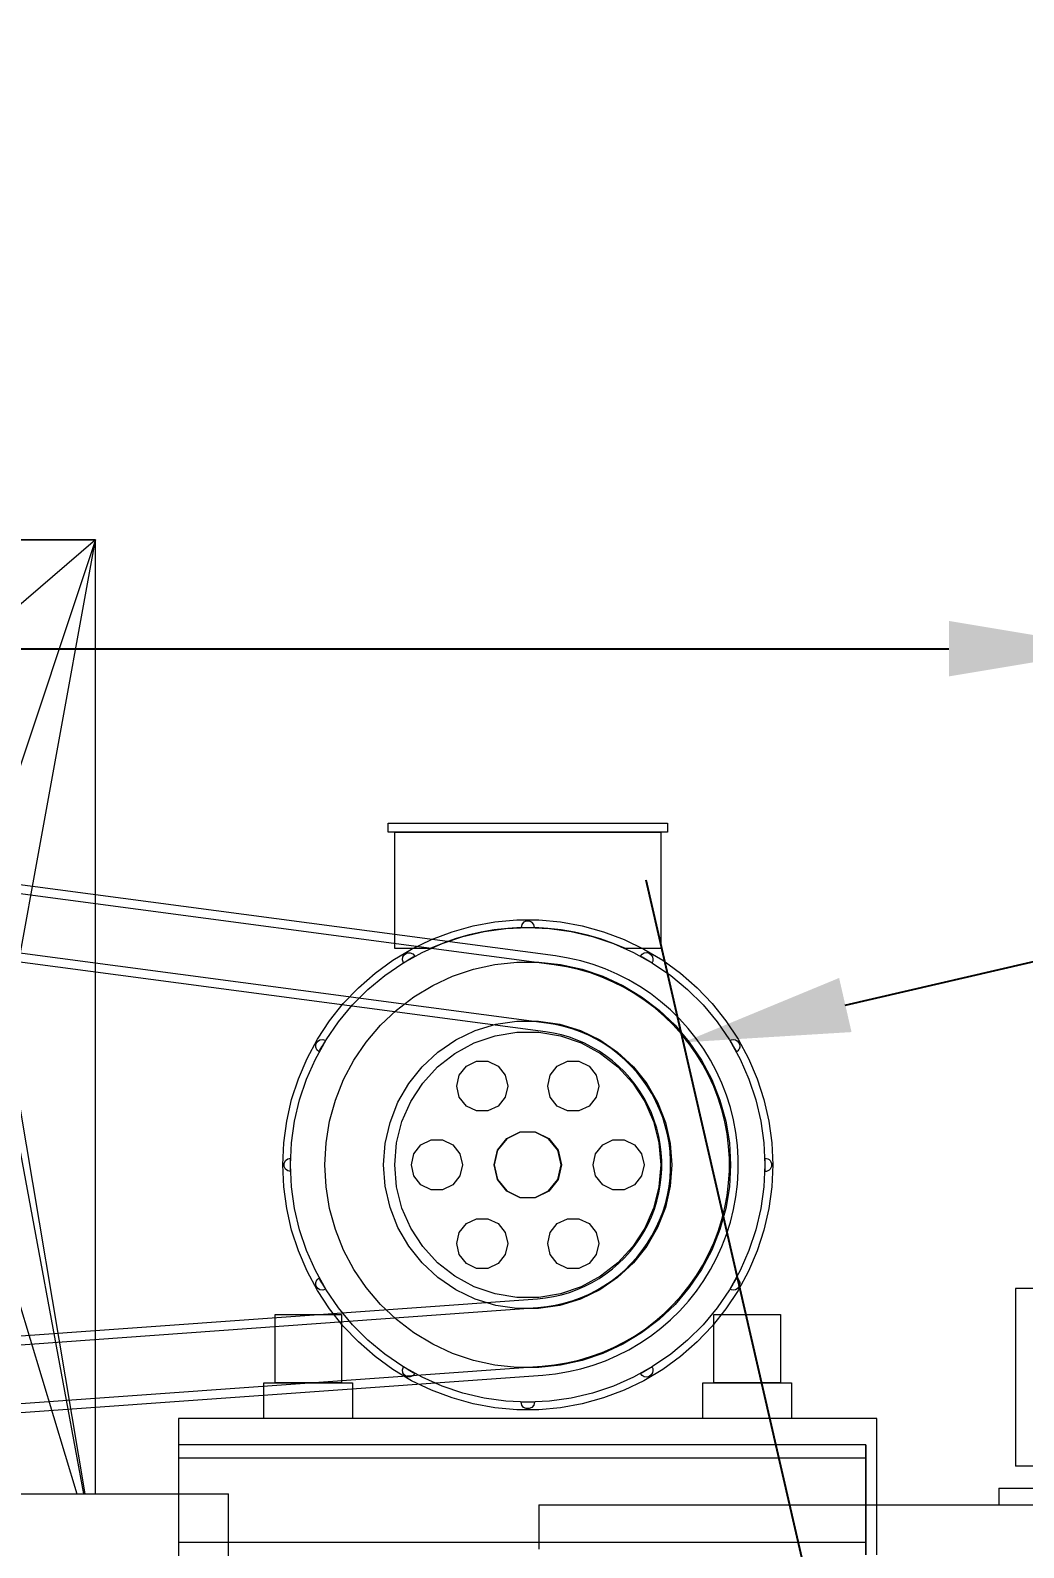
# Model space of a CAD drawing. Header units: millimetres. Extents: x -1970 to 59977, y -65068 to 6837.
# Drawn here: x 26649 to 27546, y 1271 to 2640 of the extents above; entities that cross this region are included whole.
import ezdxf

# ---------------------------------------------------------------- set-up
doc = ezdxf.new("R2010")
doc.units = ezdxf.units.MM
for name, color, linetype, lineweight in [('COTAS_P', 1, 'Continuous', 0), ('lateral_briquetadora', 7, 'Continuous', 0), ('lateral_C05', 7, 'Continuous', 0)]:
    doc.layers.add(name, color=color, linetype=linetype, lineweight=lineweight)
doc.dimstyles.new('R19_100', dxfattribs={"dimtxt": 250, "dimasz": 150, "dimexe": 150, "dimexo": 80, "dimgap": 100, "dimtad": 1, "dimtih": 1, "dimtoh": 1, "dimdsep": 46, "dimcen": 0.09, "dimadec": 0, "dimazin": 0, "dimtfac": 1, "dimtdec": 4, "dimtofl": 0, "dimtmove": 0, "dimatfit": 3, "dimfxl": 1, "dimtolj": 1, "dimtzin": 0, "dimarcsym": 0})

# ---------------------------------------------------------------- blocks, each defined once
blk = doc.blocks.new('*D6')
at = {"layer": 'COTAS_P', "color": 0, "lineweight": -2, "transparency": 16777216}
for p, q in [((25128.2, 1262), (25128.2, 2232)), ((27628.2, 1262), (27628.2, 2232)), ((25278.2, 2082), (27478.2, 2082))]:
    blk.add_line(p, q, dxfattribs=at)
at = {"layer": 'COTAS_P', "color": 0, "transparency": 16777216}
for points in [[(25278.2, 2107), (25278.2, 2057), (25128.2, 2082)], [(27478.2, 2107), (27478.2, 2057), (27628.2, 2082)]]:
    blk.add_solid(points, dxfattribs=at)
at = {"layer": 'Defpoints', "color": 0, "transparency": 16777216}
for p in [(27628.2, 2082), (25128.2, 1182), (27628.2, 1182)]:
    blk.add_point(p, dxfattribs=at)
blk = doc.blocks.new('*D9')
at = {"layer": 'COTAS_P', "color": 0, "lineweight": -2, "transparency": 16777216}
for p, q in [((38921.3, 3578), (38703.4, 4523.2)), ((27384.7, 1760.7), (38591, 4343.3)), ((27422.7, 928), (27204.9, 1873.2))]:
    blk.add_line(p, q, dxfattribs=at)
at = {"layer": 'COTAS_P', "color": 0, "transparency": 16777216}
for points in [[(38585.4, 4367.7), (38596.6, 4319), (38737.1, 4377)], [(27379.1, 1785.1), (27390.3, 1736.3), (27238.5, 1727)]]:
    blk.add_solid(points, dxfattribs=at)
at = {"layer": 'Defpoints', "color": 0, "transparency": 16777216}
for p in [(38737.1, 4377), (38939.3, 3500), (27440.7, 850)]:
    blk.add_point(p, dxfattribs=at)

msp = doc.modelspace()

# ---------------------------------------------------------------- linework, layer by layer
at = {"layer": 'lateral_briquetadora'}
for p, q in [((26708.187, 2180), (26228.187, 2180)), ((26708.187, 2180), (26428.187, 1940)), ((26523.895, 2180), (26708.187, 2180)), ((26526.03, 2180), (26708.187, 2180)), ((26528.187, 2180), (26708.187, 2180)), ((26530.343, 2180), (26708.187, 2180)), ((26532.479, 2180), (26708.187, 2180)), ((26534.573, 2180), (26708.187, 2180)), ((26536.606, 2180), (26708.187, 2180)), ((26538.557, 2180), (26708.187, 2180)), ((26540.409, 2180), (26708.187, 2180)), ((26542.143, 2180), (26708.187, 2180)), ((26708.187, 2180), (26543.743, 2180)), ((26708.187, 2180), (26545.193, 2180)), ((26708.187, 2180), (26546.479, 2180)), ((26708.187, 2180), (26547.589, 2180)), ((26708.187, 2180), (26548.512, 2180)), ((26708.187, 2180), (26549.239, 2180)), ((26708.187, 2180), (26549.764, 2180)), ((26708.187, 2180), (26550.081, 2180)), ((26550.187, 2180), (26708.187, 2180)), ((26708.187, 2180), (26628.187, 1940)), ((26628.187, 1740), (26708.187, 2180)), ((26708.187, 1320), (26708.187, 2180)), ((27122.138, 1797.017), (25375.827, 2028.852)), ((27123.191, 1804.947), (25376.879, 2036.782)), ((27115.163, 1744.478), (25368.852, 1976.313)), ((27114.11, 1736.548), (25367.799, 1968.382)), ((26972.187, 1916.6), (26972.187, 1924.6)), ((26972.187, 1924.6), (27224.187, 1924.6)), ((27224.187, 1916.6), (26972.187, 1916.6)), ((26978.187, 1811.6), (26978.187, 1916.6)), ((26978.187, 1916.6), (27218.187, 1916.6)), ((27218.187, 1916.6), (27218.187, 1811.6)), ((27224.187, 1924.6), (27224.187, 1916.6)), ((27049.009, 1832.059), (27068.521, 1835.6)), ((27068.521, 1835.6), (27088.271, 1837.377)), ((27088.271, 1837.377), (27108.102, 1837.377)), ((27094.446, 1835.291), (27092.781, 1833.203)), ((27096.851, 1836.45), (27094.446, 1835.291)), ((27099.522, 1836.45), (27096.851, 1836.45)), ((27101.928, 1835.291), (27099.522, 1836.45)), ((27103.592, 1833.203), (27101.928, 1835.291)), ((27108.102, 1837.377), (27127.852, 1835.6)), ((27127.852, 1835.6), (27147.364, 1832.059)), ((26993.462, 1811.212), (27011.328, 1819.816)), ((27011.328, 1819.816), (27029.894, 1826.783)), ((27020.881, 1816.149), (27039.623, 1822.431)), ((27032.644, 1820.316), (27021.215, 1816.278)), ((27029.894, 1826.783), (27049.009, 1832.059)), ((27044.283, 1823.7), (27032.644, 1820.316)), ((27039.623, 1822.431), (27058.864, 1826.956)), ((27056.095, 1826.42), (27044.283, 1823.7)), ((27068.042, 1828.466), (27056.095, 1826.42)), ((27058.864, 1826.956), (27078.441, 1829.687)), ((27080.085, 1829.833), (27068.042, 1828.466)), ((27078.441, 1829.687), (27098.187, 1830.6)), ((27092.187, 1830.516), (27080.085, 1829.833)), ((27092.781, 1833.203), (27092.187, 1830.6)), ((27092.187, 1830.588), (27092.187, 1830.6)), ((27092.187, 1830.576), (27092.187, 1830.588)), ((27092.187, 1830.564), (27092.187, 1830.576)), ((27092.187, 1830.552), (27092.187, 1830.564)), ((27092.187, 1830.516), (27093.901, 1830.557)), ((27092.187, 1830.54), (27092.187, 1830.552)), ((27092.187, 1830.528), (27092.187, 1830.54)), ((27092.187, 1830.516), (27092.187, 1830.528)), ((27093.901, 1830.557), (27095.615, 1830.585)), ((27095.615, 1830.585), (27097.329, 1830.598)), ((27097.329, 1830.598), (27099.044, 1830.598)), ((27098.187, 1830.6), (27117.932, 1829.687)), ((27099.044, 1830.598), (27100.758, 1830.585)), ((27100.758, 1830.585), (27102.472, 1830.557)), ((27102.472, 1830.557), (27104.186, 1830.516)), ((27104.187, 1830.6), (27103.592, 1833.203)), ((27104.186, 1830.564), (27104.187, 1830.576)), ((27104.186, 1830.552), (27104.186, 1830.564)), ((27104.186, 1830.54), (27104.186, 1830.552)), ((27104.186, 1830.528), (27104.186, 1830.54)), ((27104.186, 1830.516), (27104.186, 1830.528)), ((27116.288, 1829.833), (27104.186, 1830.516)), ((27104.187, 1830.588), (27104.187, 1830.6)), ((27104.187, 1830.576), (27104.187, 1830.588)), ((27128.331, 1828.466), (27116.288, 1829.833)), ((27117.932, 1829.687), (27137.509, 1826.956)), ((27140.278, 1826.42), (27128.331, 1828.466)), ((27137.509, 1826.956), (27156.75, 1822.431)), ((27152.09, 1823.7), (27140.278, 1826.42)), ((27147.364, 1832.059), (27166.479, 1826.783)), ((27163.729, 1820.316), (27152.09, 1823.7)), ((27156.75, 1822.431), (27175.492, 1816.149)), ((27175.158, 1816.278), (27163.729, 1820.316)), ((27166.479, 1826.783), (27185.045, 1819.816)), ((27185.045, 1819.816), (27202.912, 1811.212)), ((26976.438, 1801.041), (26993.462, 1811.212)), ((27010.033, 1811.6), (26978.187, 1811.6)), ((26985.53, 1798.546), (27002.799, 1808.165)), ((26985.588, 1804.088), (26987.097, 1806.32)), ((26987.097, 1806.32), (26989.43, 1807.666)), ((26989.43, 1807.666), (26992.116, 1807.857)), ((26992.116, 1807.857), (26994.616, 1806.853)), ((26994.616, 1806.853), (26996.424, 1804.856)), ((27002.799, 1808.165), (27020.881, 1816.149)), ((27021.215, 1816.278), (27010.033, 1811.6)), ((27186.34, 1811.6), (27175.158, 1816.278)), ((27175.492, 1816.149), (27193.575, 1808.165)), ((27218.187, 1811.6), (27186.34, 1811.6)), ((27193.575, 1808.165), (27210.843, 1798.546)), ((27199.949, 1804.856), (27201.39, 1806.575)), ((27201.39, 1806.575), (27203.361, 1807.645)), ((27202.912, 1811.212), (27219.935, 1801.041)), ((27203.361, 1807.645), (27205.587, 1807.916)), ((27205.587, 1807.916), (27207.757, 1807.351)), ((27207.757, 1807.351), (27209.569, 1806.028)), ((27209.569, 1806.028), (27210.767, 1804.133)), ((26960.395, 1789.385), (26976.438, 1801.041)), ((26969.223, 1787.376), (26985.53, 1798.546)), ((26985.208, 1801.421), (26985.588, 1804.088)), ((26986.033, 1798.857), (26985.208, 1801.421)), ((26986.033, 1798.857), (26987.497, 1799.749)), ((26987.497, 1799.749), (26988.967, 1800.63)), ((26988.967, 1800.63), (26990.445, 1801.499)), ((26990.445, 1801.499), (26991.93, 1802.357)), ((26991.93, 1802.357), (26993.421, 1803.202)), ((26993.421, 1803.202), (26994.919, 1804.035)), ((26994.919, 1804.035), (26996.424, 1804.856)), ((27030.451, 1786.603), (27049.229, 1792.93)), ((27049.229, 1792.93), (27068.58, 1797.189)), ((27068.58, 1797.189), (27088.279, 1799.332)), ((27088.279, 1799.332), (27108.094, 1799.332)), ((27108.094, 1799.332), (27127.793, 1797.189)), ((27133.129, 1795.214), (27122.138, 1797.017)), ((27134.665, 1803.065), (27123.191, 1804.947)), ((27127.793, 1797.189), (27147.144, 1792.93)), ((27143.989, 1792.742), (27133.129, 1795.214)), ((27146.003, 1800.485), (27134.665, 1803.065)), ((27154.678, 1789.611), (27143.989, 1792.742)), ((27157.161, 1797.216), (27146.003, 1800.485)), ((27147.144, 1792.93), (27165.922, 1786.603)), ((27168.099, 1793.27), (27157.161, 1797.216)), ((27178.775, 1788.663), (27168.099, 1793.27)), ((27199.949, 1804.856), (27201.454, 1804.035)), ((27201.454, 1804.035), (27202.952, 1803.202)), ((27202.952, 1803.202), (27204.443, 1802.357)), ((27204.443, 1802.357), (27205.928, 1801.499)), ((27205.928, 1801.499), (27207.406, 1800.63)), ((27207.406, 1800.63), (27208.877, 1799.749)), ((27208.877, 1799.749), (27210.34, 1798.857)), ((27210.561, 1799.261), (27210.34, 1798.857)), ((27210.75, 1799.682), (27210.561, 1799.261)), ((27210.906, 1800.115), (27210.75, 1799.682)), ((27210.767, 1804.133), (27211.187, 1801.929)), ((27210.843, 1798.546), (27227.15, 1787.376)), ((27211.028, 1800.559), (27210.906, 1800.115)), ((27211.116, 1801.011), (27211.028, 1800.559)), ((27211.169, 1801.469), (27211.116, 1801.011)), ((27211.187, 1801.929), (27211.169, 1801.469)), ((27219.935, 1801.041), (27235.978, 1789.385)), ((26945.462, 1776.338), (26960.395, 1789.385)), ((26954.016, 1774.748), (26969.223, 1787.376)), ((27012.468, 1778.283), (27030.451, 1786.603)), ((27165.155, 1785.831), (27154.678, 1789.611)), ((27175.381, 1781.418), (27165.155, 1785.831)), ((27165.922, 1786.603), (27183.905, 1778.283)), ((27185.319, 1776.387), (27175.381, 1781.418)), ((27189.149, 1783.411), (27178.775, 1788.663)), ((27199.182, 1777.535), (27189.149, 1783.411)), ((27227.15, 1787.376), (27242.357, 1774.748)), ((27235.978, 1789.385), (27250.911, 1776.338)), ((26931.758, 1762.004), (26945.462, 1776.338)), ((26940.039, 1760.771), (26954.016, 1774.748)), ((26979.715, 1756.076), (26995.489, 1768.067)), ((26995.489, 1768.067), (27012.468, 1778.283)), ((27183.905, 1778.283), (27200.884, 1768.067)), ((27194.93, 1770.758), (27185.319, 1776.387)), ((27204.178, 1764.552), (27194.93, 1770.758)), ((27208.837, 1771.055), (27199.182, 1777.535)), ((27200.884, 1768.067), (27216.658, 1756.076)), ((27218.078, 1763.998), (27208.837, 1771.055)), ((27242.357, 1774.748), (27256.334, 1760.771)), ((27250.911, 1776.338), (27264.615, 1762.004)), ((26919.394, 1746.501), (26931.758, 1762.004)), ((26927.411, 1745.564), (26940.039, 1760.771)), ((26965.329, 1742.449), (26979.715, 1756.076)), ((27213.03, 1757.792), (27204.178, 1764.552)), ((27221.451, 1750.502), (27213.03, 1757.792)), ((27216.658, 1756.076), (27231.044, 1742.449)), ((27226.869, 1756.388), (27218.078, 1763.998)), ((27235.179, 1748.255), (27226.869, 1756.388)), ((27256.334, 1760.771), (27268.962, 1745.564)), ((27264.615, 1762.004), (27276.979, 1746.501)), ((26698.775, 1320), (26628.187, 1740)), ((26908.469, 1729.951), (26919.394, 1746.501)), ((26916.24, 1729.256), (26927.411, 1745.564)), ((26952.502, 1727.347), (26965.329, 1742.449)), ((27033.187, 1729.183), (27050.692, 1737.614)), ((27050.692, 1737.614), (27069.259, 1743.341)), ((27069.259, 1743.341), (27088.472, 1746.236)), ((27088.472, 1746.236), (27107.901, 1746.236)), ((27107.901, 1746.236), (27127.114, 1743.341)), ((27122.954, 1743.2), (27115.163, 1744.478)), ((27130.651, 1741.448), (27122.954, 1743.2)), ((27127.114, 1743.341), (27145.681, 1737.614)), ((27138.227, 1739.228), (27130.651, 1741.448)), ((27145.653, 1736.55), (27138.227, 1739.228)), ((27145.681, 1737.614), (27163.187, 1729.183)), ((27229.411, 1742.712), (27221.451, 1750.502)), ((27236.879, 1734.449), (27229.411, 1742.712)), ((27231.044, 1742.449), (27243.872, 1727.347)), ((27242.976, 1739.629), (27235.179, 1748.255)), ((27250.23, 1730.542), (27242.976, 1739.629)), ((27268.962, 1745.564), (27280.133, 1729.256)), ((27276.979, 1746.501), (27287.904, 1729.951)), ((26899.072, 1712.488), (26908.469, 1729.951)), ((26906.622, 1711.988), (26916.24, 1729.256)), ((26906.93, 1722.67), (26907.12, 1725.357)), ((26907.12, 1725.357), (26908.467, 1727.69)), ((26908.467, 1727.69), (26910.699, 1729.198)), ((26910.699, 1729.198), (26913.365, 1729.578)), ((26912.43, 1722.857), (26913.287, 1724.341)), ((26913.287, 1724.341), (26914.156, 1725.819)), ((26913.365, 1729.578), (26915.93, 1728.754)), ((26914.156, 1725.819), (26915.037, 1727.29)), ((26915.037, 1727.29), (26915.93, 1728.754)), ((26941.382, 1710.946), (26952.502, 1727.347)), ((27017.133, 1718.238), (27033.187, 1729.183)), ((27032.553, 1717.06), (27049.983, 1726.493)), ((27049.983, 1726.493), (27068.728, 1732.928)), ((27068.728, 1732.928), (27088.277, 1736.19)), ((27088.277, 1736.19), (27108.096, 1736.19)), ((27108.096, 1736.19), (27127.645, 1732.928)), ((27121.418, 1735.349), (27114.11, 1736.548)), ((27128.638, 1733.706), (27121.418, 1735.349)), ((27127.645, 1732.928), (27146.39, 1726.493)), ((27135.744, 1731.624), (27128.638, 1733.706)), ((27142.71, 1729.111), (27135.744, 1731.624)), ((27149.508, 1726.177), (27142.71, 1729.111)), ((27152.902, 1733.421), (27145.653, 1736.55)), ((27146.39, 1726.493), (27163.82, 1717.06)), ((27156.115, 1722.832), (27149.508, 1726.177)), ((27159.945, 1729.856), (27152.902, 1733.421)), ((27166.757, 1725.866), (27159.945, 1729.856)), ((27163.187, 1729.183), (27179.24, 1718.238)), ((27173.312, 1721.467), (27166.757, 1725.866)), ((27243.828, 1725.744), (27236.879, 1734.449)), ((27250.232, 1716.631), (27243.828, 1725.744)), ((27243.872, 1727.347), (27254.991, 1710.946)), ((27256.915, 1721.028), (27250.23, 1730.542)), ((27280.133, 1729.256), (27289.752, 1711.988)), ((27280.443, 1728.754), (27282.111, 1729.433)), ((27280.443, 1728.754), (27281.336, 1727.29)), ((27281.336, 1727.29), (27282.217, 1725.819)), ((27282.111, 1729.433), (27283.904, 1729.587)), ((27282.217, 1725.819), (27283.086, 1724.341)), ((27283.086, 1724.341), (27283.943, 1722.857)), ((27283.904, 1729.587), (27285.663, 1729.203)), ((27285.663, 1729.203), (27287.229, 1728.313)), ((27287.229, 1728.313), (27288.46, 1727)), ((27287.904, 1729.951), (27297.301, 1712.488)), ((27288.46, 1727), (27289.246, 1725.38)), ((27289.246, 1725.38), (27289.516, 1723.6)), ((26891.279, 1694.254), (26899.072, 1712.488)), ((26898.638, 1693.906), (26906.622, 1711.988)), ((26907.934, 1720.171), (26906.93, 1722.67)), ((26909.93, 1718.362), (26907.934, 1720.171)), ((26909.93, 1718.362), (26910.752, 1719.867)), ((26910.752, 1719.867), (26911.585, 1721.365)), ((26911.585, 1721.365), (26912.43, 1722.857)), ((26932.1, 1693.44), (26941.382, 1710.946)), ((27002.89, 1705.022), (27017.133, 1718.238)), ((27016.913, 1704.887), (27032.553, 1717.06)), ((27162.505, 1719.09), (27156.115, 1722.832)), ((27168.653, 1714.964), (27162.505, 1719.09)), ((27163.82, 1717.06), (27179.46, 1704.887)), ((27174.538, 1710.469), (27168.653, 1714.964)), ((27179.586, 1716.675), (27173.312, 1721.467)), ((27180.137, 1705.623), (27174.538, 1710.469)), ((27179.24, 1718.238), (27193.483, 1705.022)), ((27185.555, 1711.509), (27179.586, 1716.675)), ((27191.197, 1705.987), (27185.555, 1711.509)), ((27256.066, 1707.143), (27250.232, 1716.631)), ((27254.991, 1710.946), (27264.273, 1693.44)), ((27263.006, 1711.123), (27256.915, 1721.028)), ((27268.479, 1700.864), (27263.006, 1711.123)), ((27283.943, 1722.857), (27284.788, 1721.365)), ((27284.788, 1721.365), (27285.622, 1719.867)), ((27285.622, 1719.867), (27286.443, 1718.362)), ((27287.2, 1718.864), (27286.443, 1718.362)), ((27287.873, 1719.475), (27287.2, 1718.864)), ((27288.446, 1720.18), (27287.873, 1719.475)), ((27288.906, 1720.964), (27288.446, 1720.18)), ((27289.242, 1721.809), (27288.906, 1720.964)), ((27289.447, 1722.694), (27289.242, 1721.809)), ((27289.516, 1723.6), (27289.447, 1722.694)), ((27289.752, 1711.988), (27297.736, 1693.906)), ((27297.301, 1712.488), (27305.094, 1694.254)), ((26990.776, 1689.832), (27002.89, 1705.022)), ((27003.49, 1690.306), (27016.913, 1704.887)), ((27034.187, 1687.614), (27036.464, 1697.593)), ((27036.464, 1697.593), (27042.846, 1705.596)), ((27042.846, 1705.596), (27052.069, 1710.037)), ((27052.069, 1710.037), (27062.305, 1710.037)), ((27062.305, 1710.037), (27071.527, 1705.596)), ((27071.527, 1705.596), (27077.909, 1697.593)), ((27077.909, 1697.593), (27080.187, 1687.614)), ((27116.187, 1687.614), (27118.464, 1697.593)), ((27118.464, 1697.593), (27124.846, 1705.596)), ((27124.846, 1705.596), (27134.069, 1710.037)), ((27134.069, 1710.037), (27144.305, 1710.037)), ((27144.305, 1710.037), (27153.527, 1705.596)), ((27153.527, 1705.596), (27159.909, 1697.593)), ((27159.909, 1697.593), (27162.187, 1687.614)), ((27179.46, 1704.887), (27192.883, 1690.306)), ((27185.429, 1700.443), (27180.137, 1705.623)), ((27190.394, 1694.95), (27185.429, 1700.443)), ((27196.491, 1700.13), (27191.197, 1705.987)), ((27193.483, 1705.022), (27205.598, 1689.832)), ((27201.416, 1693.96), (27196.491, 1700.13)), ((27261.309, 1697.316), (27256.066, 1707.143)), ((27265.941, 1687.187), (27261.309, 1697.316)), ((27273.314, 1690.29), (27268.479, 1700.864)), ((26697.792, 1320), (26628.187, 1695)), ((26885.151, 1675.394), (26891.279, 1694.254)), ((26892.356, 1675.164), (26898.638, 1693.906)), ((26924.766, 1675.032), (26932.1, 1693.44)), ((26981.061, 1673.005), (26990.776, 1689.832)), ((26992.65, 1673.714), (27003.49, 1690.306)), ((27036.464, 1677.635), (27034.187, 1687.614)), ((27080.187, 1687.614), (27077.909, 1677.635)), ((27118.464, 1677.635), (27116.187, 1687.614)), ((27162.187, 1687.614), (27159.909, 1677.635)), ((27195.014, 1689.163), (27190.394, 1694.95)), ((27192.883, 1690.306), (27203.723, 1673.714)), ((27199.272, 1683.104), (27195.014, 1689.163)), ((27203.15, 1676.796), (27199.272, 1683.104)), ((27205.955, 1687.501), (27201.416, 1693.96)), ((27205.598, 1689.832), (27215.313, 1673.005)), ((27210.09, 1680.776), (27205.955, 1687.501)), ((27264.273, 1693.44), (27271.607, 1675.032)), ((27269.944, 1676.794), (27265.941, 1687.187)), ((27277.494, 1679.44), (27273.314, 1690.29)), ((27297.736, 1693.906), (27304.017, 1675.164)), ((27305.094, 1694.254), (27311.222, 1675.394)), ((26880.738, 1656.061), (26885.151, 1675.394)), ((26887.83, 1655.922), (26892.356, 1675.164)), ((26919.465, 1655.94), (26924.766, 1675.032)), ((26973.962, 1654.918), (26981.061, 1673.005)), ((26984.689, 1655.564), (26992.65, 1673.714)), ((27042.846, 1669.632), (27036.464, 1677.635)), ((27052.069, 1665.191), (27042.846, 1669.632)), ((27071.527, 1669.632), (27062.305, 1665.191)), ((27077.909, 1677.635), (27071.527, 1669.632)), ((27124.846, 1669.632), (27118.464, 1677.635)), ((27134.069, 1665.191), (27124.846, 1669.632)), ((27153.527, 1669.632), (27144.305, 1665.191)), ((27159.909, 1677.635), (27153.527, 1669.632)), ((27206.636, 1670.263), (27203.15, 1676.796)), ((27203.723, 1673.714), (27211.685, 1655.564)), ((27209.715, 1663.529), (27206.636, 1670.263)), ((27213.806, 1673.811), (27210.09, 1680.776)), ((27217.089, 1666.632), (27213.806, 1673.811)), ((27215.313, 1673.005), (27222.411, 1654.918)), ((27273.305, 1666.175), (27269.944, 1676.794)), ((27271.607, 1675.032), (27276.908, 1655.94)), ((27281.002, 1668.354), (27277.494, 1679.44)), ((27304.017, 1675.164), (27308.543, 1655.922)), ((27311.222, 1675.394), (27315.635, 1656.061)), ((26878.076, 1636.41), (26880.738, 1656.061)), ((26885.099, 1636.345), (26887.83, 1655.922)), ((26916.259, 1636.386), (26919.465, 1655.94)), ((26979.823, 1636.351), (26984.689, 1655.564)), ((27062.305, 1665.191), (27052.069, 1665.191)), ((27144.305, 1665.191), (27134.069, 1665.191)), ((27212.377, 1656.619), (27209.715, 1663.529)), ((27211.685, 1655.564), (27216.55, 1636.351)), ((27214.611, 1649.559), (27212.377, 1656.619)), ((27219.927, 1659.265), (27217.089, 1666.632)), ((27222.309, 1651.738), (27219.927, 1659.265)), ((27276.009, 1655.37), (27273.305, 1666.175)), ((27276.908, 1655.94), (27280.114, 1636.386)), ((27283.826, 1657.074), (27281.002, 1668.354)), ((27285.954, 1645.643), (27283.826, 1657.074)), ((27308.543, 1655.922), (27311.274, 1636.345)), ((27315.635, 1656.061), (27318.297, 1636.41)), ((26969.639, 1635.975), (26973.962, 1654.918)), ((27079.232, 1640.368), (27091.422, 1646.238)), ((27091.475, 1646.006), (27079.381, 1640.182)), ((27091.422, 1646.238), (27104.951, 1646.238)), ((27104.898, 1646.006), (27091.475, 1646.006)), ((27116.993, 1640.182), (27104.898, 1646.006)), ((27104.951, 1646.238), (27117.141, 1640.368)), ((27216.409, 1642.376), (27214.611, 1649.559)), ((27217.765, 1635.096), (27216.409, 1642.376)), ((27224.226, 1644.08), (27222.309, 1651.738)), ((27222.411, 1654.918), (27226.735, 1635.975)), ((27225.671, 1636.319), (27224.226, 1644.08)), ((27278.048, 1644.42), (27276.009, 1655.37)), ((27279.413, 1633.366), (27278.048, 1644.42)), ((27287.379, 1634.103), (27285.954, 1645.643)), ((26877.187, 1616.6), (26878.076, 1636.41)), ((26884.187, 1616.6), (26885.099, 1636.345)), ((26915.187, 1616.6), (26916.259, 1636.386)), ((26968.187, 1616.6), (26969.639, 1635.975)), ((26978.187, 1616.6), (26979.823, 1636.351)), ((26995.464, 1626.579), (27001.846, 1634.582)), ((27001.846, 1634.582), (27011.069, 1639.023)), ((27011.069, 1639.023), (27021.305, 1639.023)), ((27021.305, 1639.023), (27030.527, 1634.582)), ((27030.527, 1634.582), (27036.909, 1626.579)), ((27067.787, 1616.6), (27070.797, 1629.79)), ((27071.011, 1629.687), (27068.024, 1616.6)), ((27070.797, 1629.79), (27079.232, 1640.368)), ((27079.381, 1640.182), (27071.011, 1629.687)), ((27125.362, 1629.687), (27116.993, 1640.182)), ((27117.141, 1640.368), (27125.576, 1629.79)), ((27128.349, 1616.6), (27125.362, 1629.687)), ((27125.576, 1629.79), (27128.587, 1616.6)), ((27159.464, 1626.579), (27165.846, 1634.582)), ((27165.846, 1634.582), (27175.069, 1639.023)), ((27175.069, 1639.023), (27185.305, 1639.023)), ((27185.305, 1639.023), (27194.527, 1634.582)), ((27194.527, 1634.582), (27200.909, 1626.579)), ((27216.55, 1636.351), (27218.187, 1616.6)), ((27218.672, 1627.747), (27217.765, 1635.096)), ((27226.638, 1628.484), (27225.671, 1636.319)), ((27227.124, 1620.604), (27226.638, 1628.484)), ((27226.735, 1635.975), (27228.187, 1616.6)), ((27280.099, 1622.25), (27279.413, 1633.366)), ((27280.114, 1636.386), (27281.187, 1616.6)), ((27288.095, 1622.498), (27287.379, 1634.103)), ((27311.274, 1636.345), (27312.187, 1616.6)), ((27318.297, 1636.41), (27319.187, 1616.6)), ((26878.076, 1596.79), (26877.187, 1616.6)), ((26878.34, 1617.947), (26879.518, 1620.369)), ((26878.34, 1615.253), (26878.34, 1617.947)), ((26879.518, 1612.831), (26878.34, 1615.253)), ((26879.518, 1620.369), (26881.638, 1622.032)), ((26881.638, 1622.032), (26884.271, 1622.599)), ((26884.187, 1616.6), (26884.188, 1617.457)), ((26885.099, 1596.855), (26884.187, 1616.6)), ((26884.188, 1615.743), (26884.187, 1616.6)), ((26884.188, 1617.457), (26884.193, 1618.314)), ((26884.193, 1614.886), (26884.188, 1615.743)), ((26884.193, 1618.314), (26884.202, 1619.171)), ((26884.202, 1614.029), (26884.193, 1614.886)), ((26884.202, 1619.171), (26884.214, 1620.029)), ((26884.214, 1620.029), (26884.229, 1620.886)), ((26884.229, 1620.886), (26884.248, 1621.743)), ((26884.248, 1621.743), (26884.271, 1622.599)), ((26916.259, 1596.814), (26915.187, 1616.6)), ((26969.639, 1597.225), (26968.187, 1616.6)), ((26979.823, 1596.849), (26978.187, 1616.6)), ((26993.187, 1616.6), (26995.464, 1626.579)), ((26995.464, 1606.621), (26993.187, 1616.6)), ((27036.909, 1626.579), (27039.187, 1616.6)), ((27039.187, 1616.6), (27036.909, 1606.621)), ((27070.797, 1603.41), (27067.787, 1616.6)), ((27068.024, 1616.6), (27071.011, 1603.513)), ((27125.362, 1603.513), (27128.349, 1616.6)), ((27128.587, 1616.6), (27125.576, 1603.41)), ((27157.187, 1616.6), (27159.464, 1626.579)), ((27159.464, 1606.621), (27157.187, 1616.6)), ((27200.909, 1626.579), (27203.187, 1616.6)), ((27203.187, 1616.6), (27200.909, 1606.621)), ((27218.187, 1616.6), (27216.55, 1596.849)), ((27219.128, 1620.356), (27218.672, 1627.747)), ((27219.132, 1612.951), (27219.128, 1620.356)), ((27228.187, 1616.6), (27226.735, 1597.225)), ((27227.128, 1612.71), (27227.124, 1620.604)), ((27280.104, 1611.112), (27280.099, 1622.25)), ((27281.187, 1616.6), (27280.114, 1596.814)), ((27288.1, 1610.87), (27288.095, 1622.498)), ((27312.187, 1616.6), (27311.274, 1596.855)), ((27312.102, 1622.599), (27312.125, 1621.743)), ((27312.102, 1622.599), (27313.451, 1622.465)), ((27312.125, 1621.743), (27312.144, 1620.886)), ((27312.144, 1620.886), (27312.159, 1620.029)), ((27312.159, 1620.029), (27312.171, 1619.171)), ((27312.171, 1619.171), (27312.18, 1618.314)), ((27312.18, 1614.886), (27312.171, 1614.029)), ((27312.18, 1618.314), (27312.185, 1617.457)), ((27312.185, 1615.743), (27312.18, 1614.886)), ((27312.185, 1617.457), (27312.187, 1616.6)), ((27312.187, 1616.6), (27312.185, 1615.743)), ((27313.451, 1622.465), (27314.736, 1622.032)), ((27314.736, 1622.032), (27315.89, 1621.321)), ((27315.89, 1621.321), (27316.855, 1620.369)), ((27316.855, 1620.369), (27317.582, 1619.225)), ((27317.582, 1619.225), (27318.033, 1617.947)), ((27318.033, 1615.253), (27317.582, 1613.975)), ((27318.033, 1617.947), (27318.187, 1616.6)), ((27318.187, 1616.6), (27318.033, 1615.253)), ((27319.187, 1616.6), (27318.297, 1596.79)), ((26881.638, 1611.168), (26879.518, 1612.831)), ((26884.271, 1610.601), (26881.638, 1611.168)), ((26884.214, 1613.171), (26884.202, 1614.029)), ((26884.229, 1612.314), (26884.214, 1613.171)), ((26884.248, 1611.457), (26884.229, 1612.314)), ((26884.271, 1610.601), (26884.248, 1611.457)), ((27001.846, 1598.618), (26995.464, 1606.621)), ((27036.909, 1606.621), (27030.527, 1598.618)), ((27079.232, 1592.832), (27070.797, 1603.41)), ((27071.011, 1603.513), (27079.381, 1593.018)), ((27116.993, 1593.018), (27125.362, 1603.513)), ((27125.576, 1603.41), (27117.141, 1592.832)), ((27165.846, 1598.618), (27159.464, 1606.621)), ((27200.909, 1606.621), (27194.527, 1598.618)), ((27217.781, 1598.21), (27218.682, 1605.56)), ((27218.682, 1605.56), (27219.132, 1612.951)), ((27225.688, 1596.994), (27226.649, 1604.83)), ((27226.649, 1604.83), (27227.128, 1612.71)), ((27279.427, 1599.994), (27280.104, 1611.112)), ((27287.394, 1599.264), (27288.1, 1610.87)), ((27312.125, 1611.457), (27312.102, 1610.601)), ((27313.451, 1610.735), (27312.102, 1610.601)), ((27312.144, 1612.314), (27312.125, 1611.457)), ((27312.159, 1613.171), (27312.144, 1612.314)), ((27312.171, 1614.029), (27312.159, 1613.171)), ((27314.736, 1611.168), (27313.451, 1610.735)), ((27315.89, 1611.879), (27314.736, 1611.168)), ((27316.855, 1612.831), (27315.89, 1611.879)), ((27317.582, 1613.975), (27316.855, 1612.831)), ((26880.738, 1577.139), (26878.076, 1596.79)), ((26887.83, 1577.278), (26885.099, 1596.855)), ((26919.465, 1577.26), (26916.259, 1596.814)), ((26973.962, 1578.282), (26969.639, 1597.225)), ((26984.689, 1577.636), (26979.823, 1596.849)), ((27011.069, 1594.177), (27001.846, 1598.618)), ((27021.305, 1594.177), (27011.069, 1594.177)), ((27030.527, 1598.618), (27021.305, 1594.177)), ((27091.422, 1586.962), (27079.232, 1592.832)), ((27079.381, 1593.018), (27091.475, 1587.194)), ((27091.475, 1587.194), (27104.898, 1587.194)), ((27104.898, 1587.194), (27116.993, 1593.018)), ((27117.141, 1592.832), (27104.951, 1586.962)), ((27175.069, 1594.177), (27165.846, 1598.618)), ((27185.305, 1594.177), (27175.069, 1594.177)), ((27194.527, 1598.618), (27185.305, 1594.177)), ((27216.55, 1596.849), (27211.685, 1577.636)), ((27214.64, 1583.744), (27216.432, 1590.929)), ((27216.432, 1590.929), (27217.781, 1598.21)), ((27222.34, 1581.572), (27224.25, 1589.232)), ((27226.735, 1597.225), (27222.411, 1578.282)), ((27224.25, 1589.232), (27225.688, 1596.994)), ((27276.043, 1577.987), (27278.072, 1588.939)), ((27280.114, 1596.814), (27276.908, 1577.26)), ((27278.072, 1588.939), (27279.427, 1599.994)), ((27283.861, 1576.29), (27285.979, 1587.723)), ((27285.979, 1587.723), (27287.394, 1599.264)), ((27311.274, 1596.855), (27308.543, 1577.278)), ((27318.297, 1596.79), (27315.635, 1577.139)), ((26885.151, 1557.806), (26880.738, 1577.139)), ((26892.356, 1558.036), (26887.83, 1577.278)), ((26924.766, 1558.168), (26919.465, 1577.26)), ((26981.061, 1560.195), (26973.962, 1578.282)), ((26992.65, 1559.486), (26984.689, 1577.636)), ((27104.951, 1586.962), (27091.422, 1586.962)), ((27211.685, 1577.636), (27203.723, 1559.486)), ((27209.757, 1569.77), (27212.413, 1576.682)), ((27212.413, 1576.682), (27214.64, 1583.744)), ((27222.411, 1578.282), (27215.313, 1560.195)), ((27217.133, 1566.674), (27219.965, 1574.043)), ((27219.965, 1574.043), (27222.34, 1581.572)), ((27276.908, 1577.26), (27271.607, 1558.168)), ((27273.349, 1567.18), (27276.043, 1577.987)), ((27281.048, 1565.008), (27283.861, 1576.29)), ((27308.543, 1577.278), (27304.017, 1558.036)), ((27315.635, 1577.139), (27311.222, 1557.806)), ((26990.776, 1543.368), (26981.061, 1560.195)), ((27036.464, 1555.565), (27042.846, 1563.568)), ((27042.846, 1563.568), (27052.069, 1568.009)), ((27052.069, 1568.009), (27062.305, 1568.009)), ((27062.305, 1568.009), (27071.527, 1563.568)), ((27071.527, 1563.568), (27077.909, 1555.565)), ((27118.464, 1555.565), (27124.846, 1563.568)), ((27124.846, 1563.568), (27134.069, 1568.009)), ((27134.069, 1568.009), (27144.305, 1568.009)), ((27144.305, 1568.009), (27153.527, 1563.568)), ((27153.527, 1563.568), (27159.909, 1555.565)), ((27203.204, 1556.497), (27206.683, 1563.033)), ((27215.313, 1560.195), (27205.598, 1543.368)), ((27206.683, 1563.033), (27209.757, 1569.77)), ((27213.857, 1559.491), (27217.133, 1566.674)), ((27269.998, 1556.558), (27273.349, 1567.18)), ((27277.55, 1553.919), (27281.048, 1565.008)), ((26891.279, 1538.946), (26885.151, 1557.806)), ((26898.638, 1539.294), (26892.356, 1558.036)), ((26932.1, 1539.76), (26924.766, 1558.168)), ((27003.49, 1542.894), (26992.65, 1559.486)), ((27034.187, 1545.586), (27036.464, 1555.565)), ((27077.909, 1555.565), (27080.187, 1545.586)), ((27116.187, 1545.586), (27118.464, 1555.565)), ((27159.909, 1555.565), (27162.187, 1545.586)), ((27203.723, 1559.486), (27192.883, 1542.894)), ((27195.079, 1544.123), (27199.331, 1550.185)), ((27199.331, 1550.185), (27203.204, 1556.497)), ((27206.018, 1545.794), (27210.147, 1552.523)), ((27210.147, 1552.523), (27213.857, 1559.491)), ((27261.38, 1536.028), (27266.003, 1546.161)), ((27271.607, 1558.168), (27264.273, 1539.76)), ((27266.003, 1546.161), (27269.998, 1556.558)), ((27273.38, 1543.065), (27277.55, 1553.919)), ((27304.017, 1558.036), (27297.736, 1539.294)), ((27311.222, 1557.806), (27305.094, 1538.946)), ((26899.072, 1520.712), (26891.279, 1538.946)), ((26906.622, 1521.212), (26898.638, 1539.294)), ((26941.382, 1522.254), (26932.1, 1539.76)), ((27002.89, 1528.178), (26990.776, 1543.368)), ((27016.913, 1528.313), (27003.49, 1542.894)), ((27036.464, 1535.607), (27034.187, 1545.586)), ((27042.846, 1527.604), (27036.464, 1535.607)), ((27077.909, 1535.607), (27071.527, 1527.604)), ((27080.187, 1545.586), (27077.909, 1535.607)), ((27118.464, 1535.607), (27116.187, 1545.586)), ((27124.846, 1527.604), (27118.464, 1535.607)), ((27159.909, 1535.607), (27153.527, 1527.604)), ((27162.187, 1545.586), (27159.909, 1535.607)), ((27192.883, 1542.894), (27179.46, 1528.313)), ((27180.216, 1527.65), (27185.503, 1532.834)), ((27185.503, 1532.834), (27190.464, 1538.332)), ((27190.464, 1538.332), (27195.079, 1544.123)), ((27191.276, 1527.296), (27196.565, 1533.157)), ((27205.598, 1543.368), (27193.483, 1528.178)), ((27196.565, 1533.157), (27201.485, 1539.331)), ((27201.485, 1539.331), (27206.018, 1545.794)), ((27264.273, 1539.76), (27254.991, 1522.254)), ((27256.146, 1526.197), (27261.38, 1536.028)), ((27263.089, 1522.223), (27268.554, 1532.487)), ((27268.554, 1532.487), (27273.38, 1543.065)), ((27297.736, 1539.294), (27289.752, 1521.212)), ((27305.094, 1538.946), (27297.301, 1520.712)), ((26628.187, 1529), (26691.281, 1320)), ((26908.469, 1503.249), (26899.072, 1520.712)), ((26916.24, 1503.944), (26906.622, 1521.212)), ((26952.502, 1505.853), (26941.382, 1522.254)), ((27017.133, 1514.962), (27002.89, 1528.178)), ((27032.553, 1516.14), (27016.913, 1528.313)), ((27052.069, 1523.163), (27042.846, 1527.604)), ((27062.305, 1523.163), (27052.069, 1523.163)), ((27071.527, 1527.604), (27062.305, 1523.163)), ((27134.069, 1523.163), (27124.846, 1527.604)), ((27144.305, 1523.163), (27134.069, 1523.163)), ((27153.527, 1527.604), (27144.305, 1523.163)), ((27179.46, 1528.313), (27163.82, 1516.14)), ((27168.741, 1518.299), (27174.621, 1522.799)), ((27174.621, 1522.799), (27180.216, 1527.65)), ((27193.483, 1528.178), (27179.24, 1514.962)), ((27179.675, 1516.597), (27185.64, 1521.769)), ((27185.64, 1521.769), (27191.276, 1527.296)), ((27254.991, 1522.254), (27243.872, 1505.853)), ((27250.32, 1516.704), (27256.146, 1526.197)), ((27257.008, 1512.313), (27263.089, 1522.223)), ((27289.752, 1521.212), (27280.133, 1503.944)), ((27297.301, 1520.712), (27287.904, 1503.249)), ((26906.93, 1510.53), (26907.934, 1513.029)), ((26907.12, 1507.843), (26906.93, 1510.53)), ((26908.467, 1505.51), (26907.12, 1507.843)), ((26907.934, 1513.029), (26909.93, 1514.838)), ((26910.699, 1504.002), (26908.467, 1505.51)), ((26910.752, 1513.333), (26909.93, 1514.838)), ((26911.585, 1511.835), (26910.752, 1513.333)), ((26912.43, 1510.343), (26911.585, 1511.835)), ((26913.287, 1508.859), (26912.43, 1510.343)), ((26914.156, 1507.381), (26913.287, 1508.859)), ((26915.037, 1505.91), (26914.156, 1507.381)), ((26915.93, 1504.446), (26915.037, 1505.91)), ((26965.329, 1490.751), (26952.502, 1505.853)), ((27033.187, 1504.017), (27017.133, 1514.962)), ((27049.983, 1506.707), (27032.553, 1516.14)), ((27068.728, 1500.272), (27049.983, 1506.707)), ((27146.39, 1506.707), (27127.645, 1500.272)), ((27142.809, 1504.129), (27149.606, 1507.069)), ((27163.82, 1516.14), (27146.39, 1506.707)), ((27149.606, 1507.069), (27156.209, 1510.419)), ((27156.209, 1510.419), (27162.596, 1514.167)), ((27160.045, 1503.399), (27166.854, 1507.395)), ((27162.596, 1514.167), (27168.741, 1518.299)), ((27179.24, 1514.962), (27163.187, 1504.017)), ((27166.854, 1507.395), (27173.405, 1511.8)), ((27173.405, 1511.8), (27179.675, 1516.597)), ((27243.872, 1505.853), (27231.044, 1490.751)), ((27236.984, 1498.874), (27243.925, 1507.585)), ((27243.925, 1507.585), (27250.32, 1516.704)), ((27250.331, 1502.793), (27257.008, 1512.313)), ((27281.336, 1505.91), (27280.443, 1504.446)), ((27282.217, 1507.381), (27281.336, 1505.91)), ((27283.086, 1508.859), (27282.217, 1507.381)), ((27283.943, 1510.343), (27283.086, 1508.859)), ((27284.788, 1511.835), (27283.943, 1510.343)), ((27285.622, 1513.333), (27284.788, 1511.835)), ((27286.443, 1514.838), (27285.622, 1513.333)), ((27286.443, 1514.838), (27287.2, 1514.336)), ((27287.2, 1514.336), (27287.873, 1513.725)), ((27288.46, 1506.2), (27287.229, 1504.887)), ((27287.873, 1513.725), (27288.446, 1513.02)), ((27288.446, 1513.02), (27288.906, 1512.236)), ((27289.246, 1507.82), (27288.46, 1506.2)), ((27288.906, 1512.236), (27289.242, 1511.391)), ((27289.242, 1511.391), (27289.447, 1510.506)), ((27289.516, 1509.6), (27289.246, 1507.82)), ((27289.447, 1510.506), (27289.516, 1509.6)), ((25349.739, 1369.773), (27106.851, 1495.911)), ((26919.394, 1486.699), (26908.469, 1503.249)), ((26913.365, 1503.622), (26910.699, 1504.002)), ((26915.93, 1504.446), (26913.365, 1503.622)), ((26927.411, 1487.636), (26916.24, 1503.944)), ((27050.692, 1495.586), (27033.187, 1504.017)), ((27069.259, 1489.859), (27050.692, 1495.586)), ((27088.277, 1497.01), (27068.728, 1500.272)), ((27108.096, 1497.01), (27088.277, 1497.01)), ((27106.851, 1495.911), (27114.217, 1496.667)), ((27127.645, 1500.272), (27108.096, 1497.01)), ((27114.217, 1496.667), (27121.523, 1497.872)), ((27121.523, 1497.872), (27128.742, 1499.521)), ((27123.066, 1490.022), (27130.762, 1491.781)), ((27145.681, 1495.586), (27127.114, 1489.859)), ((27128.742, 1499.521), (27135.846, 1501.61)), ((27130.762, 1491.781), (27138.336, 1494.007)), ((27135.846, 1501.61), (27142.809, 1504.129)), ((27138.336, 1494.007), (27145.76, 1496.693)), ((27163.187, 1504.017), (27145.681, 1495.586)), ((27145.76, 1496.693), (27153.005, 1499.827)), ((27153.005, 1499.827), (27160.045, 1503.399)), ((27229.523, 1490.605), (27236.984, 1498.874)), ((27235.296, 1485.066), (27243.085, 1493.7)), ((27243.085, 1493.7), (27250.331, 1502.793)), ((27280.133, 1503.944), (27268.962, 1487.636)), ((27287.904, 1503.249), (27276.979, 1486.699)), ((27282.111, 1503.767), (27280.443, 1504.446)), ((27283.904, 1503.613), (27282.111, 1503.767)), ((27285.663, 1503.997), (27283.904, 1503.613)), ((27287.229, 1504.887), (27285.663, 1503.997)), ((25350.312, 1361.793), (27107.423, 1487.931)), ((26870.187, 1420), (26870.187, 1481.6)), ((26870.187, 1481.6), (26930.187, 1481.6)), ((26931.758, 1471.196), (26919.394, 1486.699)), ((26940.039, 1472.429), (26927.411, 1487.636)), ((26930.187, 1481.6), (26930.187, 1420)), ((26979.715, 1477.124), (26965.329, 1490.751)), ((27088.472, 1486.964), (27069.259, 1489.859)), ((27107.901, 1486.964), (27088.472, 1486.964)), ((27107.423, 1487.931), (27115.277, 1488.737)), ((27127.114, 1489.859), (27107.901, 1486.964)), ((27115.277, 1488.737), (27123.066, 1490.022)), ((27213.155, 1475.51), (27221.57, 1482.807)), ((27231.044, 1490.751), (27216.658, 1477.124)), ((27221.57, 1482.807), (27229.523, 1490.605)), ((27226.993, 1476.926), (27235.296, 1485.066)), ((27268.962, 1487.636), (27256.334, 1472.429)), ((27276.979, 1486.699), (27264.615, 1471.196)), ((27266.187, 1420), (27266.187, 1481.6)), ((27266.187, 1481.6), (27326.187, 1481.6)), ((27326.187, 1481.6), (27326.187, 1420)), ((26945.462, 1456.862), (26931.758, 1471.196)), ((26954.016, 1458.452), (26940.039, 1472.429)), ((26995.489, 1465.133), (26979.715, 1477.124)), ((27012.468, 1454.917), (26995.489, 1465.133)), ((27200.884, 1465.133), (27183.905, 1454.917)), ((27195.066, 1462.527), (27204.309, 1468.742)), ((27216.658, 1477.124), (27200.884, 1465.133)), ((27204.309, 1468.742), (27213.155, 1475.51)), ((27208.974, 1462.243), (27218.208, 1469.309)), ((27218.208, 1469.309), (27226.993, 1476.926)), ((27256.334, 1472.429), (27242.357, 1458.452)), ((27264.615, 1471.196), (27250.911, 1456.862)), ((26960.395, 1443.815), (26945.462, 1456.862)), ((26969.223, 1445.824), (26954.016, 1458.452)), ((27030.451, 1446.597), (27012.468, 1454.917)), ((27165.305, 1447.428), (27175.528, 1451.851)), ((27183.905, 1454.917), (27165.922, 1446.597)), ((27175.528, 1451.851), (27185.46, 1456.89)), ((27185.46, 1456.89), (27195.066, 1462.527)), ((27189.296, 1449.87), (27199.325, 1455.755)), ((27199.325, 1455.755), (27208.974, 1462.243)), ((27242.357, 1458.452), (27227.15, 1445.824)), ((27250.911, 1456.862), (27235.978, 1443.815)), ((26976.438, 1432.159), (26960.395, 1443.815)), ((26985.53, 1434.654), (26969.223, 1445.824)), ((27049.229, 1440.27), (27030.451, 1446.597)), ((27068.58, 1436.011), (27049.229, 1440.27)), ((27122.298, 1436.204), (27133.288, 1438.017)), ((27147.144, 1440.27), (27127.793, 1436.011)), ((27133.288, 1438.017), (27144.146, 1440.498)), ((27144.146, 1440.498), (27154.831, 1443.639)), ((27165.922, 1446.597), (27147.144, 1440.27)), ((27154.831, 1443.639), (27165.305, 1447.428)), ((27157.321, 1436.037), (27168.255, 1439.992)), ((27168.255, 1439.992), (27178.927, 1444.609)), ((27178.927, 1444.609), (27189.296, 1449.87)), ((27227.15, 1445.824), (27210.843, 1434.654)), ((27235.978, 1443.815), (27219.935, 1432.159)), ((25354.107, 1308.929), (27111.218, 1435.067)), ((25354.68, 1300.95), (27111.791, 1427.088)), ((26993.462, 1421.988), (26976.438, 1432.159)), ((26985.208, 1431.779), (26986.033, 1434.343)), ((26985.588, 1429.112), (26985.208, 1431.779)), ((27002.799, 1425.035), (26985.53, 1434.654)), ((26987.097, 1426.88), (26985.588, 1429.112)), ((26987.497, 1433.451), (26986.033, 1434.343)), ((26989.43, 1425.534), (26987.097, 1426.88)), ((26988.967, 1432.57), (26987.497, 1433.451)), ((26990.445, 1431.701), (26988.967, 1432.57)), ((26992.116, 1425.343), (26989.43, 1425.534)), ((26991.93, 1430.843), (26990.445, 1431.701)), ((26993.421, 1429.998), (26991.93, 1430.843)), ((26994.616, 1426.347), (26992.116, 1425.343)), ((26994.919, 1429.165), (26993.421, 1429.998)), ((26996.424, 1428.344), (26994.616, 1426.347)), ((26996.424, 1428.344), (26994.919, 1429.165)), ((27020.881, 1417.051), (27002.799, 1425.035)), ((27088.279, 1433.868), (27068.58, 1436.011)), ((27108.094, 1433.868), (27088.279, 1433.868)), ((27127.793, 1436.011), (27108.094, 1433.868)), ((27111.218, 1435.067), (27122.298, 1436.204)), ((27111.791, 1427.088), (27123.358, 1428.275)), ((27123.358, 1428.275), (27134.83, 1430.167)), ((27134.83, 1430.167), (27146.166, 1432.758)), ((27146.166, 1432.758), (27157.321, 1436.037)), ((27193.575, 1425.035), (27175.492, 1417.051)), ((27210.843, 1434.654), (27193.575, 1425.035)), ((27201.454, 1429.165), (27199.949, 1428.344)), ((27201.39, 1426.625), (27199.949, 1428.344)), ((27203.361, 1425.555), (27201.39, 1426.625)), ((27202.952, 1429.998), (27201.454, 1429.165)), ((27219.935, 1432.159), (27202.912, 1421.988)), ((27204.443, 1430.843), (27202.952, 1429.998)), ((27205.587, 1425.284), (27203.361, 1425.555)), ((27205.928, 1431.701), (27204.443, 1430.843)), ((27207.757, 1425.849), (27205.587, 1425.284)), ((27207.406, 1432.57), (27205.928, 1431.701)), ((27208.877, 1433.451), (27207.406, 1432.57)), ((27209.569, 1427.172), (27207.757, 1425.849)), ((27210.34, 1434.343), (27208.877, 1433.451)), ((27210.767, 1429.067), (27209.569, 1427.172)), ((27210.34, 1434.343), (27210.561, 1433.939)), ((27210.561, 1433.939), (27210.75, 1433.518)), ((27210.75, 1433.518), (27210.906, 1433.085)), ((27211.187, 1431.271), (27210.767, 1429.067)), ((27210.906, 1433.085), (27211.028, 1432.641)), ((27211.028, 1432.641), (27211.116, 1432.189)), ((27211.116, 1432.189), (27211.169, 1431.731)), ((27211.169, 1431.731), (27211.187, 1431.271)), ((26860.187, 1420), (26940.187, 1420)), ((26860.187, 1388), (26860.187, 1420)), ((26930.187, 1420), (26870.187, 1420)), ((26940.187, 1420), (26940.187, 1388)), ((27011.328, 1413.384), (26993.462, 1421.988)), ((27029.894, 1406.417), (27011.328, 1413.384)), ((27039.623, 1410.769), (27020.881, 1417.051)), ((27058.864, 1406.244), (27039.623, 1410.769)), ((27156.75, 1410.769), (27137.509, 1406.244)), ((27175.492, 1417.051), (27156.75, 1410.769)), ((27185.045, 1413.384), (27166.479, 1406.417)), ((27202.912, 1421.988), (27185.045, 1413.384)), ((27256.187, 1420), (27336.187, 1420)), ((27256.187, 1388), (27256.187, 1420)), ((27326.187, 1420), (27266.187, 1420)), ((27336.187, 1420), (27336.187, 1388)), ((27049.009, 1401.141), (27029.894, 1406.417)), ((27068.521, 1397.6), (27049.009, 1401.141)), ((27078.441, 1403.513), (27058.864, 1406.244)), ((27088.271, 1395.823), (27068.521, 1397.6)), ((27098.187, 1402.6), (27078.441, 1403.513)), ((27108.102, 1395.823), (27088.271, 1395.823)), ((27092.187, 1402.672), (27092.187, 1402.684)), ((27093.901, 1402.643), (27092.187, 1402.684)), ((27092.187, 1402.66), (27092.187, 1402.672)), ((27092.187, 1402.648), (27092.187, 1402.66)), ((27092.187, 1402.636), (27092.187, 1402.648)), ((27092.187, 1402.624), (27092.187, 1402.636)), ((27092.187, 1402.612), (27092.187, 1402.624)), ((27092.187, 1402.6), (27092.187, 1402.612)), ((27092.781, 1399.997), (27092.187, 1402.6)), ((27094.446, 1397.909), (27092.781, 1399.997)), ((27095.615, 1402.615), (27093.901, 1402.643)), ((27096.851, 1396.75), (27094.446, 1397.909)), ((27097.329, 1402.602), (27095.615, 1402.615)), ((27099.522, 1396.75), (27096.851, 1396.75)), ((27099.044, 1402.602), (27097.329, 1402.602)), ((27117.932, 1403.513), (27098.187, 1402.6)), ((27100.758, 1402.615), (27099.044, 1402.602)), ((27101.928, 1397.909), (27099.522, 1396.75)), ((27102.472, 1402.643), (27100.758, 1402.615)), ((27103.592, 1399.997), (27101.928, 1397.909)), ((27104.186, 1402.684), (27102.472, 1402.643)), ((27104.187, 1402.6), (27103.592, 1399.997)), ((27104.186, 1402.684), (27104.186, 1402.672)), ((27104.186, 1402.672), (27104.186, 1402.66)), ((27104.186, 1402.66), (27104.186, 1402.648)), ((27104.186, 1402.648), (27104.186, 1402.636)), ((27104.186, 1402.636), (27104.187, 1402.624)), ((27104.187, 1402.624), (27104.187, 1402.612)), ((27104.187, 1402.612), (27104.187, 1402.6)), ((27127.852, 1397.6), (27108.102, 1395.823)), ((27137.509, 1406.244), (27117.932, 1403.513)), ((27147.364, 1401.141), (27127.852, 1397.6)), ((27166.479, 1406.417), (27147.364, 1401.141)), ((26783.187, 1388), (26783.187, 1364)), ((27413.187, 1388), (26783.187, 1388)), ((26940.187, 1388), (26860.187, 1388)), ((27336.187, 1388), (27256.187, 1388)), ((27413.187, 1265), (27413.187, 1388)), ((26783.187, 1364), (26783.187, 1352)), ((27403.187, 1364), (26783.187, 1364)), ((27403.187, 1364), (27403.187, 1265)), ((27403.187, 1352), (27403.187, 1364)), ((26783.187, 1352), (26783.187, 1276)), ((27403.187, 1352), (26783.187, 1352)), ((27403.187, 1276), (27403.187, 1352)), ((24628.187, 1320), (26828.187, 1320)), ((24748.187, 1320), (26708.187, 1320)), ((26649.017, 1320), (26691.281, 1320)), ((26691.281, 1320), (26697.792, 1320)), ((26697.792, 1320), (26698.775, 1320)), ((26698.775, 1320), (26708.187, 1320)), ((26828.187, 1264), (26828.187, 1320)), ((27403.187, 1276), (26783.187, 1276)), ((26783.187, 1276), (26783.187, 1264)), ((27403.187, 1265), (27403.187, 1276))]:
    msp.add_line(p, q, dxfattribs=at)
at = {"layer": 'lateral_C05'}
for p, q in [((27758.187, 1505), (27538.187, 1505)), ((27538.187, 1505), (27538.187, 1345)), ((27758.187, 1345), (27538.187, 1345)), ((27523.187, 1325), (28033.187, 1325)), ((27523.187, 1325), (27523.187, 1310)), ((27108.187, 1310), (28033.187, 1310)), ((27108.187, 1310), (27108.187, 1270)), ((27523.187, 1310), (28033.187, 1310))]:
    msp.add_line(p, q, dxfattribs=at)

# ---------------------------------------------------------------- dimensions: what is measured, and where the dimension line sits
at = {"layer": 'COTAS_P'}
for p1, p2, picture, middle in [((27440.666, 850), (38939.253, 3500), '*D9', (32987.841, 3052.011)), ((25128.187, 1182), (27628.187, 1182), '*D6', (26378.187, 2082))]:
    dim = msp.add_aligned_dim(p1=p1, p2=p2, distance=900, text='<> P', dimstyle='R19_100', dxfattribs=at)
    dim.commit()
    dim.dimension.update_dxf_attribs({"geometry": picture, "text_midpoint": middle})

doc.saveas('drawing.dxf')
